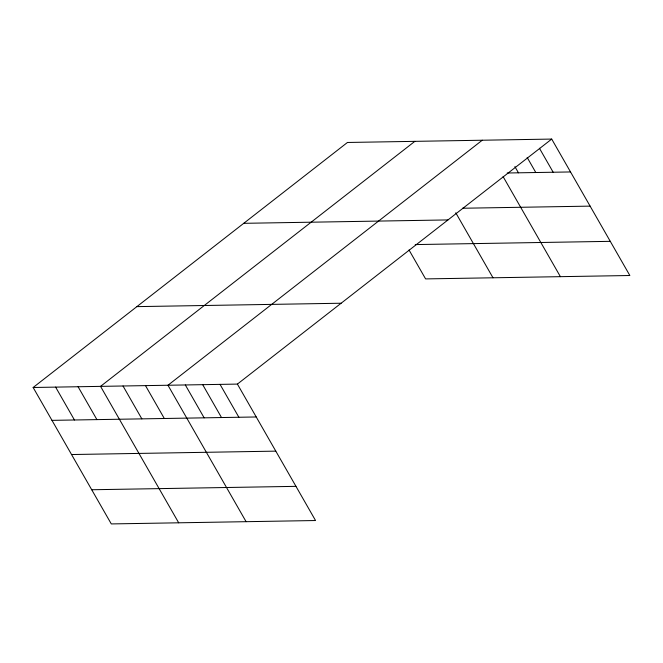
<?xml version="1.0" encoding="UTF-8"?>
<svg xmlns="http://www.w3.org/2000/svg" width="663" height="663" viewBox="0 0 663 663"><rect width="100%" height="100%" fill="white"/><g stroke="black" fill="none" stroke-linecap="round" stroke-linejoin="round"><path stroke-width="0.99" d="M33.15 387.49L237.404 384.092L315.547 520.53L111.293 523.927L33.15 387.49L347.453 142.47L551.707 139.073L629.85 275.51L425.596 278.908L409.03 249.992M414.856 141.352L100.552 386.363L178.695 522.809M482.266 140.224L167.963 385.244L246.097 521.682M237.404 384.092L551.707 139.073M507.22 173.002L570.536 171.949M462.451 208.248L590.111 206.127M243.735 223.323L447.989 219.925M415.212 244.581L610.275 241.34M136.868 306.629L341.13 303.231M51.979 420.359L256.233 416.969M71.554 454.536L275.808 451.138M91.718 489.75L295.971 486.352M539.433 148.247L553.174 172.239M527.16 157.421L535.812 172.529M514.886 166.595L518.449 172.811M503.101 176.607L560.401 276.67M455.779 212.798L492.999 277.789M220.041 384.383L238.871 417.251M202.687 384.664L221.508 417.541M185.325 384.954L204.146 417.831M145.495 385.617L164.316 418.494M123.02 385.99L141.849 418.867M78.085 386.736L96.914 419.613M55.617 387.109L74.447 419.986"/></g></svg>
